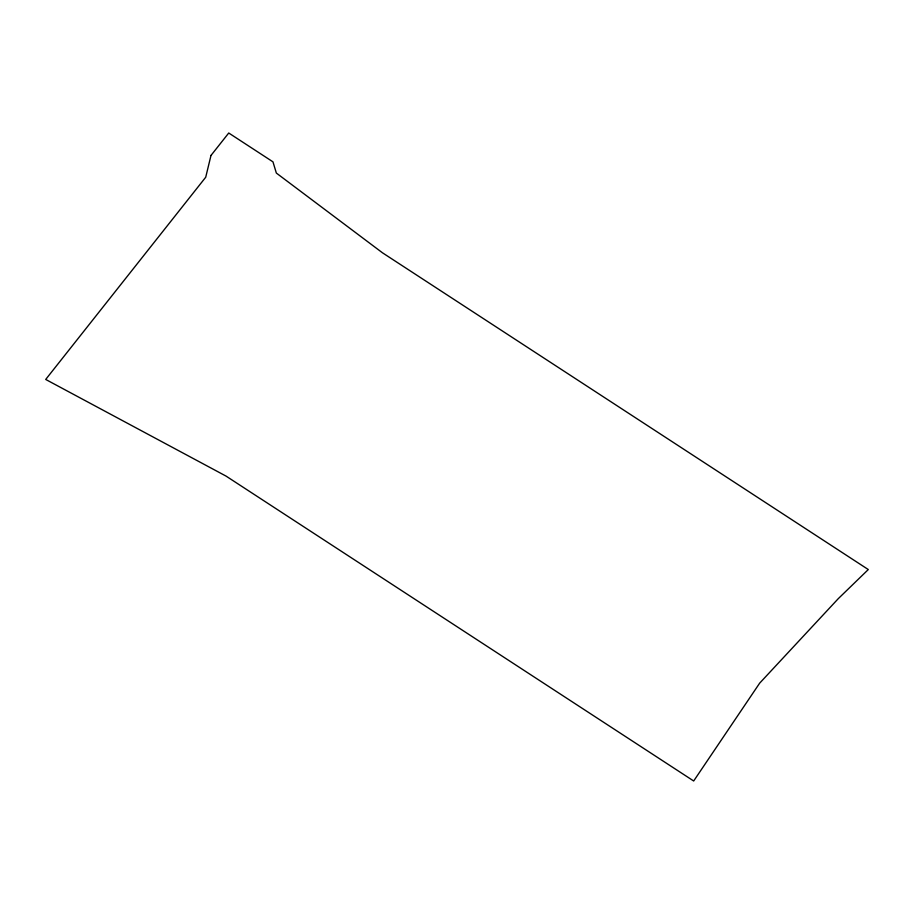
<?xml version="1.0" encoding="UTF-8"?>
<svg xmlns="http://www.w3.org/2000/svg" width="914" height="914" viewBox="0 0 914 914"><rect width="100%" height="100%" fill="white"/><g stroke="black" fill="none" stroke-linecap="round" stroke-linejoin="round"><path stroke-width="1.37" d="M210.985 155.449L205.719 177.225L45.7 379.447L226.032 476.091L693.68 780.99L759.66 683.158L838.264 598.67L868.3 569.548L382.475 252.801L276.348 173.066L272.966 161.847L228.74 133.01L210.985 155.449"/></g></svg>
